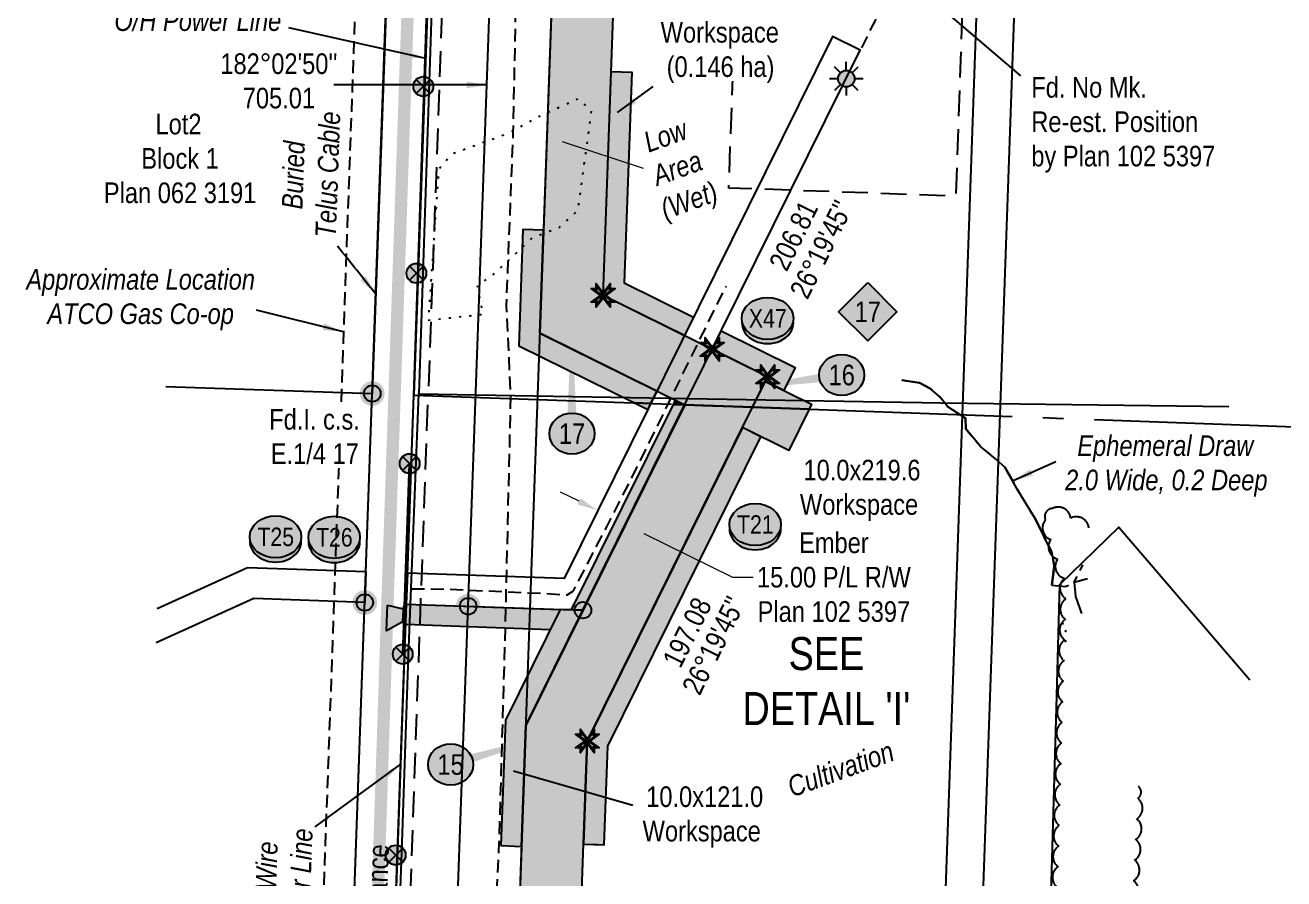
# Model space of a CAD drawing. Extents: x 338216 to 346362, y 6125251 to 6136161.
# Drawn here: x 342018 to 342627, y 6133355 to 6133769 of the extents above; entities that cross this region are included whole.
import ezdxf
from ezdxf.enums import TextEntityAlignment as Align

# ---------------------------------------------------------------- set-up
doc = ezdxf.new("R2010")
doc.units = 0
doc.header["$LTSCALE"] = 5
doc.header["$PDSIZE"] = 0.5
for name, pattern in [('0', [1, 1, 0]), ('foc-ACCESSROAD', [3.75, 2.5, -1.25]), ('foc-FLOWLINE', [3.75, 2.5, -1.25]), ('foc-QUARTERLINE', [33, 25, -3, 2, -3]), ('foc-TIELINE', [1.875, 1.25, -0.625]), ('foc-TOPO', [1, 0.2, -0.8]), ('foc-TOPO-ephemeral', [6.25, 3.125, -0.625, 0.625, -0.625, 0.625, -0.625]), ('POWERLINE5', [7.8, 2.4, -0.6, 0.6, -0.6, 0.6, -0.6, 2.4]), ('UG_PIPE', [1.875, 1.25, -0.625])]:
    doc.linetypes.add(name, pattern=pattern)
doc.layers.get('Defpoints').update_dxf_attribs({"color": 9})
for name, color, linetype in [('AS-FENCE', 48, 'foc-FENCE'), ('AS-PIPE-UG', 44, 'UG_PIPE'), ('AS-PIPE-UG-T', 44, 'Continuous'), ('AS-POWER', 104, 'foc-POWER'), ('AS-POWER-EXISTING', 72, 'POWERLINE5'), ('AS-POWER-T', 104, 'Continuous'), ('AS-ROADS', 254, 'Continuous'), ('AS-TELUS', 224, 'foc-TEL'), ('C-RW', 13, 'Continuous'), ('CG-NOTES', 7, 'Continuous'), ('DETAIL-T', 7, 'Continuous'), ('F-EZE', 190, 'foc-FLOWLINE'), ('F-RW', 190, 'Continuous'), ('F-WS', 190, 'foc-ACCESSROAD'), ('F-WS-S', 190, 'Continuous'), ('L-BD', 7, 'Continuous'), ('L-BD1', 253, 'Continuous'), ('L-MON', 1, 'Continuous'), ('L-QSEC', 8, 'foc-QUARTERLINE'), ('L-ROAD-T', 7, 'Continuous'), ('L-SEC', 7, 'Continuous'), ('L-TIE', 7, 'foc-TIELINE'), ('L-TITLEDB', 4, 'Continuous'), ('P-BORE', 7, 'Continuous'), ('P-CROSSINGS', 250, 'Continuous'), ('P-ELEVATION', 7, 'Continuous'), ('P-IOP12', 10, 'Continuous'), ('P-IOP12-H', 21, 'Continuous'), ('P-IOP13', 10, 'Continuous'), ('P-IOP13-H', 21, 'Continuous'), ('P-LTO', 14, 'Continuous'), ('P-PROPOSED', 10, 'Continuous'), ('P-PROPOSED-H', 21, 'Continuous'), ('P-TEMP-BLUE', 146, 'Continuous'), ('P-TEMP-BLUE-T', 146, 'Continuous'), ('P-TXT', 4, 'Continuous'), ('T-BUSH', 110, '0'), ('T-DRAW', 143, 'foc-TOPO-ephemeral'), ('T-LOW-AREA', 48, 'foc-TOPO'), ('T-WATER-T', 170, 'Continuous')]:
    doc.layers.add(name, color=color, linetype=linetype)
for name, color, linetype, lineweight in [('AS-GENERAL', 48, 'Continuous', 18), ('F-RW-T', 190, 'Continuous', 9), ('T-TEXT', 48, 'Continuous', 18)]:
    doc.layers.add(name, color=color, linetype=linetype, lineweight=lineweight)
doc.layers.add('P-TEMP-BLUE-H', color=7, linetype='Continuous', true_color=0x99e6ff)
doc.layers.add('P-TEMP-BLUE-H1', color=7, linetype='Continuous', true_color=0x99e6ff)
doc.styles.add('80', font='ARIALN.TTF', dxfattribs={"height": 10})
doc.styles.add('80CG', font='ARIALN.TTF', dxfattribs={"height": 10})
doc.styles.add('80L', font='ARIALN.TTF', dxfattribs={"height": 10})
doc.styles.add('80LS', font='ARIALNI.TTF', dxfattribs={"height": 10})
doc.styles.add('Crossing', font='ARIALN.TTF', dxfattribs={"height": 10})
doc.styles.add('foc-LtypeFont', font='ARIALN.TTF', dxfattribs={"height": 7.35})
doc.styles.add('TXT', font='ARIALN.TTF', dxfattribs={"height": 0.2})
doc.linetypes.add('foc-FENCE', pattern='A,10,-1,["X",foc-LtypeFont,S=0.2,R=0,X=-0.625,Y=-0.75],-1.24', length=12.24)
doc.linetypes.add('foc-POWER', pattern='A,6,-1,["P",foc-LtypeFont,S=0.2,R=0,X=-0.625,Y=-0.75],-1.24,4', length=12.24)
doc.linetypes.add('foc-TEL', pattern='A,2,-1,["T",foc-LtypeFont,S=0.2,R=0,X=-0.425,Y=-0.75],-1.24,8', length=12.24)
doc.linetypes.add('foc-TOPO-flowdirection-NOLINE', pattern='A,0,[">",foc-LtypeFont,S=0.3,R=0,X=0,Y=-0.945],-20,[">",foc-LtypeFont,S=0.3,R=0,X=0,Y=-0.945],0', length=20)
doc.dimstyles.new('Compass 5 000', dxfattribs={"dimscale": 5, "dimtxt": 9, "dimasz": 2, "dimexe": 0.2, "dimexo": 0.0625, "dimgap": 0.5, "dimtad": 0, "dimtih": 1, "dimtoh": 1, "dimzin": 0, "dimdsep": 46, "dimtxsty": '80CG', "dimcen": 0.1, "dimse1": 1, "dimse2": 1, "dimclrd": 256, "dimclrt": 256, "dimaunit": 1, "dimadec": 4, "dimazin": 0, "dimtfac": 0.06, "dimtofl": 0, "dimtmove": 0, "dimatfit": 1, "dimfxl": 0.2, "dimtolj": 1, "dimtzin": 0, "dimlwd": -1, "dimarcsym": 0})

# ---------------------------------------------------------------- blocks, each defined once
blk = doc.blocks.new('fdia')
at = {"color": 255, "const_width": 1}
blk.add_lwpolyline([(-0.5, 0, 1), (0.5, 0, 1)], format="xyb", close=True, dxfattribs=at)
blk = doc.blocks.new('Fdiaa')
blk.add_blockref('fdia', (0, 0))
blk = doc.blocks.new('fdib')
at = {"color": 1, "const_width": 1.6}
blk.add_lwpolyline([(-0.4, 0, 1), (0.4, 0, 1)], format="xyb", close=True, dxfattribs=at)
at = {"color": 1}
blk.add_circle((0, 0), 0.8, dxfattribs=at)
blk = doc.blocks.new('Fdibb')
blk.add_blockref('fdib', (0, 0))
blk = doc.blocks.new('fdicc')
for name in ['Fdibb', 'Fdiaa']:
    blk.add_blockref(name, (0, 0))
blk = doc.blocks.new('FDI')
blk.add_blockref('fdicc', (0, 0))
blk = doc.blocks.new('POWERPOLE')
h = blk.add_hatch(color=255)
edge = h.paths.add_edge_path()
edge.add_arc((0, 0), 0.96, 0, 360)
at = {"linetype": 'Continuous'}
for p, q in [((0.68, -0.68), (-0.68, 0.68)), ((-0.68, -0.68), (0.68, 0.68))]:
    blk.add_line(p, q, dxfattribs=at)
blk.add_circle((0, 0), 0.96, dxfattribs=at)
blk = doc.blocks.new('*D99')
at = {"layer": 'Defpoints', "color": 0, "transparency": 16777216}
for p in [(342354.96, 6133655.01), (342368.4, 6133648.35), (342308.46, 6133527.37)]:
    blk.add_point(p, dxfattribs=at)
at = {"layer": 'F-RW-T', "transparency": 16777216}
for p, q in [((342286.06, 6133538.47), (342277.1, 6133542.9)), ((342317.42, 6133522.93), (342360.42, 6133501.62)), ((342360.42, 6133501.62), (342370.42, 6133501.62))]:
    blk.add_line(p, q, dxfattribs=at)
for points in [[(342286.8, 6133539.96), (342285.32, 6133536.97), (342295.02, 6133534.03)], [(342318.16, 6133524.42), (342316.68, 6133521.43), (342308.46, 6133527.37)]]:
    blk.add_solid(points, dxfattribs=at)
at = {"layer": 'F-RW-T', "transparency": 16777216, "insert": (342409.51, 6133501.62), "char_height": 10, "attachment_point": 5, "style": '80CG'}
blk.add_mtext('\\A1;Ember\\P15.00 P/L R/W\\PPlan 102 5397', dxfattribs=at)
blk = doc.blocks.new('GAS')
h = blk.add_hatch(color=255)
h.dxf.hatch_style = 1
edge = h.paths.add_edge_path()
edge.add_arc((0, 0), 0.9, 0, 360)
for p, q in [((0, 0.81), (0, 1.62)), ((-0.81, 0), (-1.62, 0)), ((-0.57, 0.57), (-1.14, 1.14)), ((0.57, 0.57), (1.14, 1.14)), ((1.62, 0), (0.81, 0)), ((-0.57, -0.57), (-1.14, -1.14)), ((0, -0.81), (0, -1.62)), ((1.14, -1.14), (0.57, -0.57))]:
    blk.add_line(p, q)
blk.add_circle((0, 0), 0.8)
blk = doc.blocks.new('xing2')
h = blk.add_hatch(color=50)
h.dxf.hatch_style = 1
edge = h.paths.add_edge_path()
edge.add_ellipse((0, 0), major_axis=(-12.5, 0), ratio=0.816297, start_angle=0, end_angle=360)
h = blk.add_hatch(color=250)
h.dxf.hatch_style = 1
edge = h.paths.add_edge_path()
edge.add_ellipse((0, -2.05), major_axis=(-12.5, 0), ratio=0.816297, start_angle=0, end_angle=180)
edge.add_line((12.5, -2.05), (12.5, 0))
edge.add_ellipse((0, 0), major_axis=(-12.5, 0), ratio=0.816297, start_angle=0, end_angle=180, ccw=False)
edge.add_line((-12.5, 0), (-12.5, -2.05))
at = {"color": 250}
blk.add_ellipse((0, 0), major_axis=(-12.5, 0), ratio=0.816297, dxfattribs=at)
blk.add_ellipse((0, -2.05), major_axis=(-12.5, 0), ratio=0.816297, start_param=0, end_param=3.141593, dxfattribs=at)
at = {"color": 250, "style": 'Crossing'}
blk.add_attdef('CROSSING', text='', height=9, dxfattribs=at).set_placement((0.09, 0.02), align=Align.MIDDLE_CENTER)
at = {"color": 250, "style": 'Crossing', "flags": 1}
for tag, p in [('OWNER', (0.09, -12.49)), ('DESCRIPTION', (0.09, -25.77)), ('LOCATION', (0.09, -39.3)), ('DWG_REF', (0.09, -52.84))]:
    blk.add_attdef(tag, text='', height=9, dxfattribs=at).set_placement(p, align=Align.MIDDLE_CENTER)
blk = doc.blocks.new('*D266')
at = {"layer": 'Defpoints', "color": 0, "transparency": 16777216}
for p in [(342258.02, 6133366.4), (342287.99, 6133365.33), (342287.16, 6133341.89)]:
    blk.add_point(p, dxfattribs=at)
at = {"layer": 'P-TXT', "transparency": 16777216}
for p, q in [((342247.19, 6133343.32), (342237.19, 6133343.67)), ((342297.15, 6133341.53), (342307.14, 6133341.18))]:
    blk.add_line(p, q, dxfattribs=at)
for points in [[(342247.25, 6133344.98), (342247.13, 6133341.65), (342257.18, 6133342.96)], [(342297.21, 6133343.2), (342297.09, 6133339.87), (342287.16, 6133341.89)]]:
    blk.add_solid(points, dxfattribs=at)
at = {"layer": 'P-TXT', "transparency": 16777216, "insert": (342323.47, 6133341.18), "char_height": 10, "attachment_point": 5, "style": '80CG'}
blk.add_mtext('\\A1;30.00', dxfattribs=at)
blk = doc.blocks.new('TEMP')
h = blk.add_hatch(color=255)
h.dxf.hatch_style = 1
h.paths.add_polyline_path([(0, 0.25), (-0.67, 1.15), (-0.67, 0.67), (-1.15, 0.67), (-0.25, 0), (-1.15, -0.67), (-0.67, -0.67), (-0.67, -1.15), (0, -0.25), (0.67, -1.15), (0.67, -0.67), (1.15, -0.67), (0.25, 0), (1.15, 0.67), (0.67, 0.67), (0.67, 1.15)])
h.paths.add_polyline_path([(0.57, 0.85), (0.57, 0.57), (0.85, 0.57), (0.08, 0), (0.85, -0.57), (0.57, -0.57), (0.57, -0.85), (0, -0.08), (-0.57, -0.85), (-0.57, -0.57), (-0.85, -0.57), (-0.08, 0), (-0.85, 0.57), (-0.57, 0.57), (-0.57, 0.85), (0, 0.08)], flags=16)
h = blk.add_hatch(color=1)
h.dxf.hatch_style = 1
h.paths.add_polyline_path([(0, 0.08), (-0.57, 0.85), (-0.57, 0.57), (-0.85, 0.57), (-0.08, 0), (-0.85, -0.57), (-0.57, -0.57), (-0.57, -0.85), (0, -0.08), (0.57, -0.85), (0.57, -0.57), (0.85, -0.57), (0.08, 0), (0.85, 0.57), (0.57, 0.57), (0.57, 0.85)])
at = {"color": 1}
for p, q in [((-0.08, 0), (0.08, 0)), ((0, 0.08), (0, -0.08))]:
    blk.add_line(p, q, dxfattribs=at)
at = {"color": 255, "flags": 128}
blk.add_lwpolyline([(-0.25, 0), (-1.15, 0.67), (-0.67, 0.67), (-0.67, 1.15), (0, 0.25), (0.67, 1.15), (0.67, 0.67), (1.15, 0.67), (0.25, 0), (1.15, -0.67), (0.67, -0.67), (0.67, -1.15), (0, -0.25), (-0.67, -1.15), (-0.67, -0.67), (-1.15, -0.67)], close=True, dxfattribs=at)
at = {"color": 1, "flags": 128}
blk.add_lwpolyline([(-0.08, 0), (-0.85, 0.57), (-0.57, 0.57), (-0.57, 0.85), (0, 0.08), (0.57, 0.85), (0.57, 0.57), (0.85, 0.57), (0.08, 0), (0.85, -0.57), (0.57, -0.57), (0.57, -0.85), (0, -0.08), (-0.57, -0.85), (-0.57, -0.57), (-0.85, -0.57)], close=True, dxfattribs=at)
blk = doc.blocks.new('Well_proximity')
h = blk.add_hatch(color=191)
h.dxf.hatch_style = 1
edge = h.paths.add_edge_path()
edge.add_ellipse((0, 0), major_axis=(-12.5, 0), ratio=0.816297, start_angle=0, end_angle=360)
h = blk.add_hatch(color=250)
h.dxf.hatch_style = 1
edge = h.paths.add_edge_path()
edge.add_ellipse((0, -2.05), major_axis=(-12.5, 0), ratio=0.816297, start_angle=0, end_angle=180)
edge.add_line((12.5, -2.05), (12.5, 0))
edge.add_ellipse((0, 0), major_axis=(-12.5, 0), ratio=0.816297, start_angle=0, end_angle=180, ccw=False)
edge.add_line((-12.5, 0), (-12.5, -2.05))
at = {"color": 250}
blk.add_ellipse((0, 0), major_axis=(-12.5, 0), ratio=0.816297, dxfattribs=at)
blk.add_ellipse((0, -2.05), major_axis=(-12.5, 0), ratio=0.816297, start_param=0, end_param=3.141593, dxfattribs=at)
at = {"color": 250, "style": '80L'}
blk.add_attdef('CROSSING', text='', height=9, dxfattribs=at).set_placement((0.09, 0.02), align=Align.MIDDLE_CENTER)
blk = doc.blocks.new('*U310')
at = {"layer": 'P-ELEVATION'}
h = blk.add_hatch(color=111, dxfattribs=at)
h.dxf.hatch_style = 1
edge = h.paths.add_edge_path()
edge.add_ellipse((0, 0), major_axis=(-10.94, 0), ratio=0.913794, start_angle=0, end_angle=360)
at = {"layer": 'P-ELEVATION', "color": 7, "flags": 128}
blk.add_lwpolyline([(0, 0, 5, 0, 0), (51.34, 15.16, 0, 0, 0)], format="xyseb", dxfattribs=at)
at = {"layer": 'P-ELEVATION', "color": 7}
blk.add_ellipse((0, 0), major_axis=(-10.94, 0), ratio=0.913794, dxfattribs=at)
at = {"layer": 'P-ELEVATION', "style": '80'}
blk.add_attdef('BEND', text='', height=10, dxfattribs=at).set_placement((0, 0), align=Align.MIDDLE_CENTER)
blk = doc.blocks.new('*U315')
at = {"layer": 'P-ELEVATION'}
h = blk.add_hatch(color=111, dxfattribs=at)
h.dxf.hatch_style = 1
edge = h.paths.add_edge_path()
edge.add_ellipse((0, 0), major_axis=(-10.94, 0), ratio=0.913794, start_angle=0, end_angle=360)
at = {"layer": 'P-ELEVATION', "color": 7, "flags": 128}
blk.add_lwpolyline([(0, 0, 5, 0, 0), (-56, -7.64, 0, 0, 0)], format="xyseb", dxfattribs=at)
at = {"layer": 'P-ELEVATION', "color": 7}
blk.add_ellipse((0, 0), major_axis=(-10.94, 0), ratio=0.913794, dxfattribs=at)
at = {"layer": 'P-ELEVATION', "style": '80'}
blk.add_attdef('BEND', text='', height=10, dxfattribs=at).set_placement((0, 0), align=Align.MIDDLE_CENTER)
blk = doc.blocks.new('*U314')
at = {"layer": 'P-ELEVATION'}
h = blk.add_hatch(color=111, dxfattribs=at)
h.dxf.hatch_style = 1
edge = h.paths.add_edge_path()
edge.add_ellipse((0, 0), major_axis=(-10.94, 0), ratio=0.913794, start_angle=0, end_angle=360)
at = {"layer": 'P-ELEVATION', "color": 7, "flags": 128}
blk.add_lwpolyline([(0, 0, 5, 0, 0), (-0.24, 57.87, 0, 0, 0)], format="xyseb", dxfattribs=at)
at = {"layer": 'P-ELEVATION', "color": 7}
blk.add_ellipse((0, 0), major_axis=(-10.94, 0), ratio=0.913794, dxfattribs=at)
at = {"layer": 'P-ELEVATION', "style": '80'}
blk.add_attdef('BEND', text='', height=10, dxfattribs=at).set_placement((0, 0), align=Align.MIDDLE_CENTER)
blk = doc.blocks.new('30M BUFFER DISP')
h = blk.add_hatch(color=70)
h.dxf.hatch_style = 1
h.paths.add_polyline_path([(0, 14.14), (14.14, 0), (0, -14.14), (-14.14, 0)])
blk.add_lwpolyline([(0, 14.14), (14.14, 0), (0, -14.14), (-14.14, 0)], close=True)
at = {"color": 235, "style": '80L'}
blk.add_attdef('DISURBANCE', text='', height=10, dxfattribs=at).set_placement((0, 0), align=Align.MIDDLE_CENTER)

msp = doc.modelspace()

# ---------------------------------------------------------------- hatches: boundary and pattern name
at = {"layer": 'AS-ROADS'}
h = msp.add_hatch(color=256, dxfattribs=at)
h.dxf.hatch_style = 1
h.paths.add_polyline_path([(342193.205, 6133488.091), (342200.171, 6133486.573), (342202.058, 6133486.576), (342201.934, 6133479.34), (342200.097, 6133479.681), (342192.796, 6133475.658)])
at = {"layer": 'P-IOP12-H'}
h = msp.add_hatch(color=256, dxfattribs=at)
h.dxf.hatch_style = 1
h.paths.add_polyline_path([(342337.23, 6133585.283), (342260.28, 6133429.784), (342239.553, 6132848.957), (342367.393, 6132844.449), (342365.279, 6132784.499), (342395.254, 6132783.442), (342398.424, 6132873.367), (342270.597, 6132877.874), (342290.024, 6133422.265), (342370.11, 6133584.1)])
at = {"layer": 'P-IOP13-H'}
h = msp.add_hatch(color=256, dxfattribs=at)
h.dxf.hatch_style = 1
h.paths.add_polyline_path([(342370.11, 6133584.1), (342377.415, 6133598.863), (342297.733, 6133638.294), (342315.276, 6134129.893), (342480.834, 6134124.003), (342505.904, 6134384.335), (342500.49, 6134384.548), (342477.57, 6134385.367), (342475.877, 6134385.428), (342453.685, 6134154.981), (342286.371, 6134160.934), (342267.068, 6133620.004), (342337.23, 6133585.283)])
at = {"layer": 'P-PROPOSED-H'}
h = msp.add_hatch(color=256, dxfattribs=at)
h.dxf.hatch_style = 1
h.paths.add_polyline_path([(343056.316, 6135199.525), (343692.162, 6135176.592), (343699.41, 6135661.968), (343768.844, 6135760.524), (343757.412, 6135760.932), (343733.055, 6135761.802), (343669.559, 6135671.673), (343662.628, 6135207.621), (343027.426, 6135230.583), (343019.197, 6135002.943), (342537.03, 6135019.891), (342476.049, 6134387.21), (342453.685, 6134154.981), (342286.371, 6134160.934), (342267.068, 6133620.004), (342337.23, 6133585.283), (342260.28, 6133429.784), (342239.553, 6132848.957), (342367.393, 6132844.449), (342365.279, 6132784.499), (342395.254, 6132783.442), (342398.424, 6132873.367), (342270.597, 6132877.874), (342290.024, 6133422.265), (342377.415, 6133598.863), (342297.733, 6133638.294), (342315.276, 6134129.893), (342480.834, 6134124.003), (342505.904, 6134384.335), (342564.178, 6134988.925), (343048.088, 6134971.916)])
at = {"layer": 'P-TEMP-BLUE-H'}
h = msp.add_hatch(color=256, dxfattribs=at)
h.dxf.hatch_style = 1
h.paths.add_polyline_path([(342331.75, 6133585.481), (342337.23, 6133585.283), (342287.931, 6133485.661), (342282.449, 6133485.854)])
h = msp.add_hatch(color=256, dxfattribs=at)
h.dxf.hatch_style = 1
h.paths.add_polyline_path([(342312.921, 6133586.158), (342319.355, 6133582.974), (342320.791, 6133585.875)])
h = msp.add_hatch(color=256, dxfattribs=at)
h.dxf.hatch_style = 1
h.paths.add_polyline_path([(342397.509, 6133583.114), (342387.622, 6133563.135), (342365.221, 6133574.221), (342370.11, 6133584.1)])
h = msp.add_hatch(color=256, dxfattribs=at)
h.dxf.hatch_style = 1
h.paths.add_polyline_path([(342374.181, 6133569.786), (342365.221, 6133574.221), (342290.024, 6133422.265), (342288.241, 6133372.308), (342298.232, 6133371.951), (342299.938, 6133419.759)])
h = msp.add_hatch(color=256, dxfattribs=at)
h.dxf.hatch_style = 1
h.paths.add_polyline_path([(342202.37, 6133488.672), (342276.967, 6133486.047), (342272.101, 6133476.214), (342202.014, 6133478.68)])
h = msp.add_hatch(color=256, dxfattribs=at)
h.dxf.hatch_style = 1
h.paths.add_polyline_path([(342248.197, 6133371.554), (342258.189, 6133371.197), (342260.28, 6133429.784), (342287.931, 6133485.661), (342276.967, 6133486.047), (342250.365, 6133432.29)])
at = {"layer": 'P-TEMP-BLUE-H1'}
h = msp.add_hatch(color=256, dxfattribs=at)
h.dxf.hatch_style = 1
h.paths.add_polyline_path([(342337.092, 6133618.817), (342341.526, 6133627.777), (342307.954, 6133644.391), (342311.595, 6133746.473), (342301.603, 6133746.829), (342297.733, 6133638.294)])
h = msp.add_hatch(color=256, dxfattribs=at)
h.dxf.hatch_style = 1
h.paths.add_polyline_path([(342320.791, 6133585.875), (342323.789, 6133591.935), (342267.068, 6133620.004), (342268.85, 6133669.961), (342258.859, 6133670.318), (342256.846, 6133613.908), (342312.921, 6133586.158)])
h = msp.add_hatch(color=256, dxfattribs=at)
h.dxf.hatch_style = 1
h.paths.add_polyline_path([(342376.307, 6133596.622), (342385.267, 6133592.188), (342390.81, 6133603.389), (342354.967, 6133621.126), (342350.533, 6133612.165), (342377.415, 6133598.863)])
h = msp.add_hatch(color=256, dxfattribs=at)
h.dxf.hatch_style = 1
h.paths.add_polyline_path([(342370.11, 6133584.1), (342376.307, 6133596.622), (342398.708, 6133585.537), (342397.509, 6133583.114)])
h = msp.add_hatch(color=256, dxfattribs=at)
h.dxf.hatch_style = 1
h.paths.add_polyline_path([(342331.75, 6133585.481), (342332.75, 6133587.501), (342337.23, 6133585.283)])

# ---------------------------------------------------------------- linework, layer by layer
at = {"layer": 'AS-FENCE', "flags": 128}
for points in [[(342664.743, 6134379.261), (342610.52, 6134381.217), (342547.091, 6134383.238), (342520.828, 6134384.386), (342323.097, 6134392.115), (342322.031, 6134390.543), (342314.003, 6134372.45), (342261.014, 6134375.75), (342260.769, 6134377.207), (342235.894, 6134373.961), (342227.544, 6134151.653), (342227.387, 6134145.206), (342219.934, 6133938.972), (342219.999, 6133926.392), (342222.13, 6133925.207), (342241.362, 6133917.705), (342241.521, 6133912.746), (342241.147, 6133911.776), (342235.252, 6133911.88), (342234.145, 6133909.134), (342218.896, 6133908.049), (342208.411, 6133590.539)], [(342180.369, 6132791.185), (342186.333, 6132985.096), (342196.65, 6133273.099), (342200.212, 6133368.236), (342203.476, 6133463.776), (342208.411, 6133590.539)], [(342208.411, 6133590.539), (342338.809, 6133588.246), (342461.419, 6133586.262), (342600.849, 6133584.434)], [(342599.501, 6133183.404), (342510.106, 6133184.973), (342517.276, 6133438.408), (342518.998, 6133498.197), (342547.582, 6133525.959), (342610.938, 6133451.849)]]:
    msp.add_lwpolyline(points, dxfattribs=at)
at = {"layer": 'AS-GENERAL', "const_width": 1, "flags": 128}
msp.add_lwpolyline([(342201.082, 6133487.663), (342200.553, 6133479.314)], dxfattribs=at)
at = {"layer": 'AS-PIPE-UG', "flags": 128}
for points in [[(342229.315, 6133058.982), (342231.077, 6133098.341), (342237.894, 6133181.386), (342242.266, 6133275.005), (342247.427, 6133373.45), (342250.182, 6133469.51), (342253.044, 6133589.765), (342250.865, 6133633.352), (342254.201, 6133717.142), (342255.566, 6133783.293), (342259.321, 6133900.455), (342261.617, 6133986.696), (342267.096, 6134128.047), (342267.174, 6134129.108)], [(342188.292, 6134080.189), (342149.126, 6132979.526), (342134.082, 6132979.796), (342132.231, 6132915.285), (342114.864, 6132915.488), (342111.015, 6132808.157)], [(342204.867, 6133496.08), (342221.927, 6133495.932), (342269.349, 6133493.771), (342280.322, 6133493.161), (342283.434, 6133495.144), (342286.554, 6133501.368), (342299.847, 6133526.799), (342315.241, 6133557.134), (342357.269, 6133642.797)]]:
    msp.add_lwpolyline(points, dxfattribs=at)
at = {"layer": 'AS-POWER', "flags": 128}
msp.add_lwpolyline([(342177.927, 6132790.747), (342205.981, 6133590.014), (342217.366, 6133925.805)], dxfattribs=at)
at = {"layer": 'AS-ROADS', "flags": 128}
msp.add_lwpolyline([(342224.405, 6134381.103, 5.999, 5.999, 0), (342202.008, 6133746.903, 5.999, 5.999, 0), (342193.317, 6133491.502, 5.999, 5.999, 0), (342179.378, 6133067.987, 5.999, 5.999, 0), (342168.021, 6132791.633, 0, 0, 0)], format="xyseb", dxfattribs=at)
msp.add_lwpolyline([(342193.205, 6133488.091), (342200.171, 6133486.573), (342202.058, 6133486.576), (342201.934, 6133479.34), (342200.097, 6133479.681), (342192.796, 6133475.658)], close=True, dxfattribs=at)
at = {"layer": 'AS-TELUS', "flags": 128}
msp.add_lwpolyline([(342157.234, 6132786.65), (342198.97, 6133958.427)], dxfattribs=at)
at = {"layer": 'C-RW', "flags": 128}
msp.add_lwpolyline([(342613.261, 6135185.528), (342535.948, 6134383.28), (342513.711, 6134152.846), (342286.372, 6134160.934), (342262.282, 6133486.53), (342239.553, 6132848.957), (342445.777, 6132841.686), (342443.664, 6132781.735), (342413.689, 6132782.792), (342414.746, 6132812.768), (342208.509, 6132820.04), (342232.307, 6133487.599), (342257.507, 6134192.002), (342486.595, 6134183.83), (342505.904, 6134384.335), (342583.233, 6135186.623)], dxfattribs=at)
at = {"layer": 'Defpoints'}
msp.add_line((342200.635, 6133464.374), (342203.98, 6133556.747), dxfattribs=at)
at = {"layer": 'F-EZE'}
msp.add_line((342241.586, 6134393.807), (342212.975, 6133589.766), dxfattribs=at)
at = {"layer": 'F-EZE', "flags": 128}
msp.add_lwpolyline([(342184.328, 6132785.685), (342212.975, 6133589.765)], dxfattribs=at)
at = {"layer": 'F-RW', "flags": 128}
for points in [[(342553.966, 6134382.636), (342497.422, 6133795.422), (342461.649, 6132781.101), (342443.664, 6132781.735), (342479.407, 6133796.094), (342535.948, 6134383.28), (342594.194, 6134987.87)], [(342081.732, 6133486.527), (342125.479, 6133506.406), (342182.812, 6133504.375), (342182.267, 6133489.379), (342128.525, 6133491.32), (342081.131, 6133469.783)]]:
    msp.add_lwpolyline(points, dxfattribs=at)
msp.add_lwpolyline([(342202.37, 6133488.672), (342287.931, 6133485.661), (342422.285, 6133757.16), (342408.844, 6133763.811), (342278.784, 6133500.989), (342202.904, 6133503.659), (342202.904, 6133503.659)], close=True, dxfattribs=at)
at = {"layer": 'F-WS', "flags": 128}
msp.add_lwpolyline([(342362.533, 6133800.276), (342417.486, 6133798.319), (342472.439, 6133796.362), (342468.526, 6133686.456), (342358.62, 6133690.37)], close=True, dxfattribs=at)
at = {"layer": 'L-MON', "flags": 128}
msp.add_lwpolyline([(342288.241, 6133372.308), (342294.995, 6133372.067)], dxfattribs=at)
at = {"layer": 'L-QSEC'}
msp.add_line((342085.864, 6133594.209), (342185.881, 6133590.73), dxfattribs=at)
at = {"layer": 'L-QSEC', "flags": 128}
msp.add_lwpolyline([(342205.981, 6133590.007), (342974.463, 6133562.351)], dxfattribs=at)
at = {"layer": 'L-SEC'}
for p, q in [((342214.492, 6134394.771), (342185.881, 6133590.73)), ((342234.607, 6134394.074), (342205.981, 6133590.007))]:
    msp.add_line(p, q, dxfattribs=at)
at = {"layer": 'L-SEC', "flags": 128}
for points in [[(342157.234, 6132786.65), (342185.881, 6133590.73)], [(342177.334, 6132785.934), (342205.981, 6133590.014)]]:
    msp.add_lwpolyline(points, dxfattribs=at)
at = {"layer": 'L-TIE', "flags": 128}
msp.add_lwpolyline([(342442.239, 6133797.483), (342422.285, 6133757.16)], dxfattribs=at)
at = {"layer": 'L-TITLEDB', "flags": 128}
msp.add_lwpolyline([(342085.864, 6133594.209), (342185.881, 6133590.73)], dxfattribs=at)
at = {"layer": 'P-LTO', "flags": 128}
for points in [[(342537.03, 6135019.891), (342475.877, 6134385.428), (342453.685, 6134154.981), (342286.371, 6134160.934), (342267.068, 6133620.004), (342337.23, 6133585.283), (342260.28, 6133429.784), (342239.553, 6132848.957)], [(342270.597, 6132877.874), (342290.024, 6133422.265), (342377.415, 6133598.863), (342297.733, 6133638.294), (342315.276, 6134129.893), (342480.834, 6134124.003), (342505.904, 6134384.335), (342564.178, 6134988.925)]]:
    msp.add_lwpolyline(points, dxfattribs=at)
at = {"layer": 'P-PROPOSED', "flags": 128}
for points in [[(342537.03, 6135019.891), (342475.877, 6134385.428), (342453.685, 6134154.981), (342286.371, 6134160.934), (342267.068, 6133620.004), (342337.23, 6133585.283), (342260.28, 6133429.784), (342239.553, 6132848.957)], [(342270.597, 6132877.874), (342290.024, 6133422.265), (342377.415, 6133598.863), (342297.733, 6133638.294), (342315.276, 6134129.893), (342480.834, 6134124.003), (342505.904, 6134384.335), (342564.178, 6134988.925)]]:
    msp.add_lwpolyline(points, dxfattribs=at)
at = {"layer": 'P-TEMP-BLUE', "flags": 128}
for points in [[(342337.092, 6133618.817), (342297.733, 6133638.294), (342301.603, 6133746.829), (342311.595, 6133746.473), (342307.954, 6133644.391), (342341.526, 6133627.777)], [(342320.791, 6133585.875), (342323.789, 6133591.935), (342267.068, 6133620.004), (342268.85, 6133669.961), (342258.859, 6133670.318), (342256.846, 6133613.908), (342312.921, 6133586.158)], [(342376.307, 6133596.622), (342377.415, 6133598.863), (342350.533, 6133612.165), (342354.967, 6133621.126), (342390.81, 6133603.389), (342385.267, 6133592.188)], [(342370.11, 6133584.1), (342376.307, 6133596.622), (342398.708, 6133585.537), (342397.509, 6133583.114)], [(342331.75, 6133585.481), (342337.23, 6133585.283), (342287.931, 6133485.661), (342282.449, 6133485.854)], [(342312.921, 6133586.158), (342319.355, 6133582.974), (342320.791, 6133585.875)], [(342331.75, 6133585.481), (342332.75, 6133587.501), (342337.23, 6133585.283)], [(342397.509, 6133583.114), (342387.622, 6133563.135), (342365.221, 6133574.221), (342370.11, 6133584.1)], [(342365.221, 6133574.221), (342290.024, 6133422.265), (342288.241, 6133372.308), (342298.232, 6133371.951), (342299.938, 6133419.759), (342374.181, 6133569.786)], [(342202.37, 6133488.672), (342276.967, 6133486.047), (342272.101, 6133476.214), (342202.014, 6133478.68)], [(342248.197, 6133371.554), (342258.189, 6133371.197), (342260.28, 6133429.784), (342287.931, 6133485.661), (342276.967, 6133486.047), (342250.365, 6133432.29)]]:
    msp.add_lwpolyline(points, close=True, dxfattribs=at)
at = {"layer": 'T-BUSH', "flags": 128}
msp.add_lwpolyline([(342533.051, 6133525.593, 0.5205671), (342524.234, 6133530.306, 0.5205671), (342515.417, 6133535.02, 0.5205671), (342511.944, 6133529.42, 0.5205671), (342514.538, 6133519.916, 0.5205671), (342517.88, 6133510.493, 0.5205671), (342521.221, 6133501.07, 0.5205671), (342521.92, 6133491.222, 0.5205671), (342521.609, 6133481.229, 0.5205671), (342521.298, 6133471.236, 0.5205671), (342520.987, 6133461.243, 0.5205671), (342520.676, 6133451.25, 0.5205671), (342520.365, 6133441.257, 0.5205671), (342520.074, 6133431.264, 0.5205671), (342519.792, 6133421.27, 0.5205671), (342519.509, 6133411.276, 0.5205671), (342519.226, 6133401.282, 0.5205671), (342518.943, 6133391.288, 0.5205671), (342518.661, 6133381.295, 0.5205671), (342518.378, 6133371.301, 0.5205671), (342518.095, 6133361.307, 0.5205671), (342517.813, 6133351.313, 0.5205671), (342517.53, 6133341.319, 0.5205671), (342517.247, 6133331.326, 0.5205671), (342516.964, 6133321.332, 0.5205671), (342516.682, 6133311.338, 0.5205671), (342516.399, 6133301.344, 0.5205671), (342516.116, 6133291.35, 0.5205671), (342515.833, 6133281.357, 0.5205671), (342515.551, 6133271.363, 0.5205671), (342515.268, 6133261.369, 0.5205671), (342514.985, 6133251.375, 0.5205671), (342514.702, 6133241.381, 0.5205671), (342514.42, 6133231.388, 0.5205671), (342514.137, 6133221.394, 0.5205671), (342513.854, 6133211.4, 0.5205671), (342513.571, 6133201.406, 0.5205671), (342513.289, 6133191.412, 0.5205671), (342520.593, 6133191.674, 0.5205671), (342530.067, 6133194.868, 0.5205671), (342539.541, 6133198.062, 0.5205671), (342549.015, 6133201.256, 0.5205671), (342558.489, 6133204.45, 0.5205671), (342567.962, 6133207.644, 0.5205671), (342569.179, 6133215.857, 0.5205671), (342567.653, 6133225.738, 0.5205671), (342566.126, 6133235.618, 0.5205671), (342564.6, 6133245.499, 0.5205671), (342563.074, 6133255.38, 0.5205671), (342561.548, 6133265.26, 0.5205671), (342560.021, 6133275.141, 0.5205671), (342558.495, 6133285.021, 0.5205671), (342556.969, 6133294.902, 0.5205671), (342555.443, 6133304.783, 0.5205671), (342553.917, 6133314.663, 0.5205671), (342553.237, 6133324.59, 0.5205671), (342553.733, 6133334.575, 0.5205671), (342554.229, 6133344.561, 0.5205671), (342554.725, 6133354.546, 0.5205671), (342555.221, 6133364.532, 0.5205671), (342555.717, 6133374.517, 0.5205671), (342556.213, 6133384.503, 0.5205671), (342556.709, 6133394.488, 0.5205671), (342556.998, 6133400.303, 0.5205671)], format="xyb", dxfattribs=at)
at = {"layer": 'T-DRAW', "flags": 128}
for points in [[(342442.337, 6133597.277), (342450.945, 6133595.913), (342456.199, 6133593.128), (342460.841, 6133589.192), (342464.733, 6133584.342), (342473.297, 6133578.735), (342473.379, 6133573.669), (342480.59, 6133564.973), (342487.82, 6133559.097), (342492.34, 6133555.002), (342498.73, 6133543.626), (342506.954, 6133530.09), (342515.264, 6133513.382), (342516.268, 6133507.161), (342515.012, 6133497.818), (342521.691, 6133497.138), (342525.876, 6133499.207), (342530.45, 6133508.203)], [(342525.876, 6133499.207), (342532.418, 6133501.035)], [(342525.876, 6133499.207), (342526.535, 6133492.348), (342529.585, 6133483.524)]]:
    msp.add_lwpolyline(points, dxfattribs=at)
at = {"layer": 'T-DRAW', "linetype": 'foc-TOPO-flowdirection-NOLINE', "flags": 128}
msp.add_lwpolyline([(342515.012, 6133497.818), (342516.268, 6133507.161), (342515.264, 6133513.382), (342506.954, 6133530.09), (342498.73, 6133543.626), (342492.34, 6133555.002), (342487.82, 6133559.097), (342480.59, 6133564.973), (342473.379, 6133573.669), (342473.297, 6133578.735), (342464.733, 6133584.342), (342460.841, 6133589.192), (342456.199, 6133593.128), (342450.945, 6133595.913), (342442.337, 6133597.277)], dxfattribs=at)
at = {"layer": 'T-LOW-AREA', "flags": 128}
msp.add_lwpolyline([(342212.995, 6133626.311), (342239.664, 6133629.175), (342236.896, 6133642.845), (342245.067, 6133648.851), (342263.664, 6133666.448), (342276.494, 6133671.279), (342285.54, 6133679.499), (342292.14, 6133727.968), (342285.559, 6133733.507), (342266.735, 6133725.065), (342251.639, 6133716.688), (342224.408, 6133706.787), (342218.034, 6133699.346)], close=True, dxfattribs=at)
msp.add_lwpolyline([(342518.342, 6133466.524), (342520.222, 6133468.108), (342522.136, 6133471.507), (342521.619, 6133474.556), (342522.512, 6133477.921), (342518.253, 6133480.279), (342517.05, 6133481.757)], dxfattribs=at)

# ---------------------------------------------------------------- block references
at = {"layer": 'AS-POWER-EXISTING'}
for p, xscale, yscale, zscale in [((342210.602, 6133739.58), 4.999999999999897, 4.999999999999897, 4.999999999999897), ((342210.602, 6133739.58), 4.999999999999908, 4.999999999999908, 4.999999999999908), ((342207.255, 6133649.026), 4.999999999999897, 4.999999999999897, 4.999999999999897), ((342207.255, 6133649.026), 4.999999999999908, 4.999999999999908, 4.999999999999908), ((342203.98, 6133556.747), 4.999999999999897, 4.999999999999897, 4.999999999999897), ((342203.98, 6133556.747), 4.999999999999908, 4.999999999999908, 4.999999999999908), ((342200.635, 6133464.374), 4.999999999999897, 4.999999999999897, 4.999999999999897), ((342200.635, 6133464.374), 4.999999999999908, 4.999999999999908, 4.999999999999908), ((342197.22, 6133366.969), 4.999999999999897, 4.999999999999897, 4.999999999999897), ((342197.22, 6133366.969), 4.999999999999908, 4.999999999999908, 4.999999999999908)]:
    msp.add_blockref('POWERPOLE', p, dxfattribs=dict(at, xscale=xscale, yscale=yscale, zscale=zscale))
at = {"layer": 'CG-NOTES', "xscale": 0.99978011, "yscale": 0.99978011, "zscale": 0.99978011}
for name, p, values in [('*U314', (342282.642, 6133571.293), {'BEND': '17'}), ('*U315', (342413.312, 6133599.715), {'BEND': '16'}), ('*U310', (342223.819, 6133410.869), {'BEND': '15'})]:
    msp.add_blockref(name, p, dxfattribs=at).add_auto_attribs(values)
at = {"layer": 'F-WS-S', "xscale": 4.998900549999906, "yscale": 4.998900549999906, "zscale": 0.1968071082677128}
msp.add_blockref('GAS', (342415.529, 6133743.366), dxfattribs=at)
at = {"layer": 'L-MON', "xscale": 4.998900549999979, "yscale": 4.998900549999979, "zscale": 4.998900549999979}
for name, p in [('TEMP', (342297.733, 6133638.294)), ('TEMP', (342350.533, 6133612.165)), ('TEMP', (342377.415, 6133598.863)), ('FDI', (342182.267, 6133489.379)), ('FDI', (342232.334, 6133487.595)), ('FDI', (342287.931, 6133485.661)), ('TEMP', (342290.024, 6133422.265))]:
    msp.add_blockref(name, p, dxfattribs=at)
at = {"layer": 'P-BORE', "xscale": 0.99978011, "yscale": 0.99978011, "zscale": 0.99978011}
msp.add_blockref('30M BUFFER DISP', (342425.909, 6133630.345), dxfattribs=at).add_auto_attribs({'DISURBANCE': '17'})
at = {"layer": 'P-CROSSINGS'}
for name, p, xscale, yscale, zscale, values in [('xing2', (342377.38, 6133627.156), 0.99978011, 0.99978011, 0.99978011, {'CROSSING': 'X47'}), ('Well_proximity', (342371.361, 6133527.202), 0.9995958905169131, 0.9995958905169131, 0.9995958905169131, {'CROSSING': 'T21'}), ('Well_proximity', (342139.017, 6133521.229), 0.9993760893765571, 0.9993760893765571, 0.9993760893765571, {'CROSSING': 'T25'}), ('Well_proximity', (342167.422, 6133521.002), 0.9993760893765571, 0.9993760893765571, 0.9993760893765571, {'CROSSING': 'T26'})]:
    msp.add_blockref(name, p, dxfattribs=dict(at, xscale=xscale, yscale=yscale, zscale=zscale)).add_auto_attribs(values)

# ---------------------------------------------------------------- texts
at = {"layer": 'AS-PIPE-UG-T', "insert": (342011.794, 6133651.084), "char_height": 9.9978, "attachment_point": 1, "style": '80L'}
msp.add_mtext_dynamic_manual_height_columns('\\pi6.5014;{\\fArial Narrow|b0|i1|c0|p34;Approximate Location\\P\\pi16.687;ATCO Gas Co-op}', width=123.51053, gutter_width=49.989, heights=[0], dxfattribs=at)
at = {"layer": 'AS-POWER-T', "insert": (342060.382, 6133793.191), "char_height": 9.9978, "attachment_point": 1, "style": '80L'}
msp.add_mtext_dynamic_manual_height_columns('\\pi6.4265;{\\fArial Narrow|b0|i1|c0|p34;ATCO 1 Wire \\P\\pi0.57511;O/H Power Line}', width=80.65525, gutter_width=49.989, heights=[0], dxfattribs=at)
at = {"layer": 'AS-POWER-T', "insert": (342127.458, 6133299.279), "char_height": 9.9978, "attachment_point": 1, "rotation": 87.959566, "style": '80L'}
msp.add_mtext_dynamic_manual_height_columns('\\pi6.4265;{\\fArial Narrow|b0|i1|c0|p34;ATCO 1 Wire \\P\\pi0.57511;O/H Power Line}', width=80.65525, gutter_width=49.989, heights=[0], dxfattribs=at)
at = {"layer": 'AS-TELUS', "insert": (342140.908, 6133648.273), "char_height": 9.9978, "attachment_point": 1, "rotation": 87.967148, "style": 'TXT'}
msp.add_mtext_dynamic_manual_height_columns('\\pi32.025;{\\fArial Narrow|b0|i1|c0|p34;Buried \\P\\pi18.907;Telus Cable}', width=97.21368, gutter_width=1, heights=[0], dxfattribs=at)
at = {"layer": 'DETAIL-T', "color": 3, "insert": (342405.889, 6133451.323), "char_height": 15.9965, "width": 102.00967, "attachment_point": 5, "style": '80CG'}
msp.add_mtext("SEE\\PDETAIL 'I'", dxfattribs=at)
at = {"layer": 'L-BD', "style": '80L'}
for s, p in [('206.81', (342389.931, 6133667.295)), ("26°19'45''", (342403.372, 6133660.643))]:
    msp.add_text(s, height=9.9978, rotation=63.671, dxfattribs=at).set_placement(p, align=Align.MIDDLE)
at = {"layer": 'L-BD', "insert": (342140.646, 6133755.634), "char_height": 9.9978, "width": 26.60152, "attachment_point": 2, "style": '80L'}
msp.add_mtext("182°02'50''\\P705.01", dxfattribs=at)
at = {"layer": 'L-BD1', "style": '80L'}
for s, p in [("26°19'45''", (342351.184, 6133468.643)), ('197.08', (342338.415, 6133474.962))]:
    msp.add_text(s, height=9.9978, rotation=63.671, dxfattribs=at).set_placement(p, align=Align.MIDDLE)
at = {"layer": 'L-MON', "insert": (342505.131, 6133744.186), "char_height": 9.9978, "attachment_point": 1, "style": '80L'}
msp.add_mtext_dynamic_manual_height_columns('Fd. No Mk.\\PRe-est. Position\\Pby Plan 102 5397', width=88.73574, gutter_width=50, heights=[0], dxfattribs=at)
at = {"layer": 'L-ROAD-T', "style": '80L'}
msp.add_text('Government Road Allowance', height=9.9978, rotation=87.891676, dxfattribs=at).set_placement((342186.272, 6133297.75), align=Align.MIDDLE_CENTER)
at = {"layer": 'L-TITLEDB', "insert": (342054.585, 6133743.054), "char_height": 9.9978, "attachment_point": 1, "style": '80L'}
msp.add_mtext_dynamic_manual_height_columns('\\P\\pi26.272;Lot2\\P\\pi19.408;Block 1\\P\\pi1.2673;Plan 062 3191', width=73.41264, gutter_width=49.989, heights=[0], dxfattribs=at)
at = {"layer": 'P-TEMP-BLUE-H', "insert": (342349.853, 6133698.191), "char_height": 9.9978, "attachment_point": 4, "style": '80CG'}
msp.add_mtext('\\A1;', dxfattribs=at)
at = {"layer": 'T-TEXT', "style": '80LS'}
msp.add_text('Cultivation', height=9.9978, rotation=20, dxfattribs=at).set_placement((342412.756, 6133408.702), align=Align.MIDDLE_CENTER)
at = {"layer": 'T-TEXT', "insert": (342326.2, 6133720.436), "char_height": 9.9978, "width": 24.07151, "attachment_point": 2, "rotation": 20, "style": '80LS'}
msp.add_mtext('Low \\PArea\\P(Wet)', dxfattribs=at)
at = {"layer": 'T-WATER-T', "insert": (342521.141, 6133570.477), "char_height": 9.9978, "attachment_point": 1, "style": '80L'}
msp.add_mtext_dynamic_manual_height_columns('\\pi6.2872;{\\fArial Narrow|b0|i1|c0|p34;Ephemeral Draw\\P\\pi0.39834;2.0 Wide, 0.2 Deep}', width=97.93083, gutter_width=50, heights=[0], dxfattribs=at)

# ---------------------------------------------------------------- dimensions: what is measured, and where the dimension line sits
at = {"layer": 'P-TXT'}
dim = msp.add_linear_dim(base=(342287.156, 6133341.891), p1=(342258.018, 6133366.402), p2=(342287.992, 6133365.332), angle=357.956255, text='30.00', dimstyle='Compass 5 000', dxfattribs=at)
dim.commit()
dim.dimension.update_dxf_attribs({"geometry": '*D266', "text_midpoint": (342323.466, 6133341.178), "dimtype": 161})

# ---------------------------------------------------------------- leaders
at = {"layer": 'AS-PIPE-UG-T'}
msp.add_leader([(342172, 6133620.675), (342129.766, 6133631.177)], dimstyle='Compass 5 000', dxfattribs=at)
at = {"layer": 'AS-POWER-T'}
for points in [[(342211.789, 6133753.143), (342145.498, 6133768.028)], [(342199.603, 6133410.986), (342158.045, 6133380.697)]]:
    msp.add_leader(points, dimstyle='Compass 5 000', dxfattribs=at)
at = {"layer": 'AS-TELUS', "path_type": 1}
msp.add_leader([(342187.597, 6133638.94), (342169.046, 6133662.218)], dimstyle='Compass 5 000', override={"dimgap": 0.5, "dimtad": 0}, dxfattribs=at)
at = {"layer": 'L-BD'}
msp.add_leader([(342241.647, 6133740.367), (342167.223, 6133740.367)], dimstyle='Compass 5 000', dxfattribs=at)
at = {"layer": 'L-MON'}
msp.add_leader([(342444.693, 6133792.108), (342499.854, 6133744.768)], dimstyle='Compass 5 000', dxfattribs=at)
at = {"layer": 'T-TEXT'}
msp.add_leader([(342277.913, 6133712.989), (342317.06, 6133700.051)], dimstyle='Compass 5 000', dxfattribs=at)
at = {"layer": 'T-WATER-T'}
msp.add_leader([(342496.064, 6133548.371), (342517.005, 6133557.849)], dimstyle='Compass 5 000', dxfattribs=at)

# ---------------------------------------------------------------- next in the draw order: texts
at = {"layer": 'L-MON', "insert": (342134.868, 6133583.238), "char_height": 9.9978, "attachment_point": 1, "style": '80L', "bg_fill": 3, "box_fill_scale": 1.2, "bg_fill_color": 256, "bg_fill_transparency": 0}
msp.add_mtext_dynamic_manual_height_columns('\\pi1.071;Fd.I. c.s.\\P\\pi1.8417;E.1/4 17', width=43.06044, gutter_width=50, heights=[0], dxfattribs=at)
at = {"layer": 'P-TEMP-BLUE-T', "char_height": 9.9978, "attachment_point": 1, "style": '80L', "bg_fill": 3, "box_fill_scale": 1.2, "bg_fill_color": 256, "bg_fill_transparency": 0}
for s, width, gutter_width, insert in [('\\pi5.0754;10.0x152.5\\P\\pi4.2502;Workspace\\P\\pi7.152;(0.146 ha)', 65.13191, 49.989, (342321.338, 6133787.544)), ('\\pi1.9879;10.0x219.6\\P\\pi0.26934;Workspace', 56.90082, 0, (342392.786, 6133558.616)), ('\\pi2.0084;10.0x121.0\\P\\pi0.26934;Workspace', 56.90082, 0, (342316.569, 6133400.268))]:
    msp.add_mtext_dynamic_manual_height_columns(s, width=width, gutter_width=gutter_width, heights=[0], dxfattribs=dict(at, insert=insert))

# ---------------------------------------------------------------- next in the draw order: linework, layer by layer
at = {"layer": 'P-IOP12', "flags": 128}
msp.add_lwpolyline([(342337.23, 6133585.283), (342337.23, 6133585.283), (342260.28, 6133429.784), (342239.553, 6132848.957), (342367.393, 6132844.449), (342365.279, 6132784.499), (342395.254, 6132783.442), (342398.424, 6132873.367), (342270.597, 6132877.874), (342290.024, 6133422.265), (342370.11, 6133584.1)], close=True, dxfattribs=at)
at = {"layer": 'P-IOP13', "flags": 128}
msp.add_lwpolyline([(342370.11, 6133584.1), (342377.415, 6133598.863), (342297.733, 6133638.294), (342315.276, 6134129.893), (342480.834, 6134124.003), (342505.904, 6134384.335), (342500.49, 6134384.548), (342477.57, 6134385.367), (342475.877, 6134385.428), (342453.685, 6134154.981), (342286.371, 6134160.934), (342267.068, 6133620.004), (342337.23, 6133585.283)], close=True, dxfattribs=at)

# ---------------------------------------------------------------- next in the draw order: block references
at = {"layer": 'L-MON'}
for xscale, yscale, zscale in [(4.999999999999897, 4.999999999999897, 4.999999999999897), (4.999999999999908, 4.999999999999908, 4.999999999999908), (4.999999999999948, 4.999999999999948, 4.999999999999948)]:
    msp.add_blockref('FDI', (342185.881, 6133590.73), dxfattribs=dict(at, xscale=xscale, yscale=yscale, zscale=zscale))

# ---------------------------------------------------------------- next in the draw order: dimensions: what is measured, and where the dimension line sits
at = {"layer": 'F-RW-T'}
dim = msp.add_linear_dim(base=(342308.464, 6133527.367), p1=(342354.959, 6133655.009), p2=(342368.401, 6133648.35), angle=333.645236, text='Ember\\P15.00 P/L R/W\\PPlan 102 5397', dimstyle='Compass 5 000', dxfattribs=at)
dim.commit()
dim.dimension.update_dxf_attribs({"geometry": '*D99', "text_midpoint": (342409.51, 6133501.625), "dimtype": 161})

# ---------------------------------------------------------------- next in the draw order: leaders
at = {"layer": 'P-TEMP-BLUE-T'}
for points in [[(342304.645, 6133727.031), (342321.879, 6133739.624)], [(342254.322, 6133407.728), (342312.148, 6133391.117)]]:
    msp.add_leader(points, dimstyle='Compass 5 000', dxfattribs=at)

doc.saveas('drawing.dxf')
